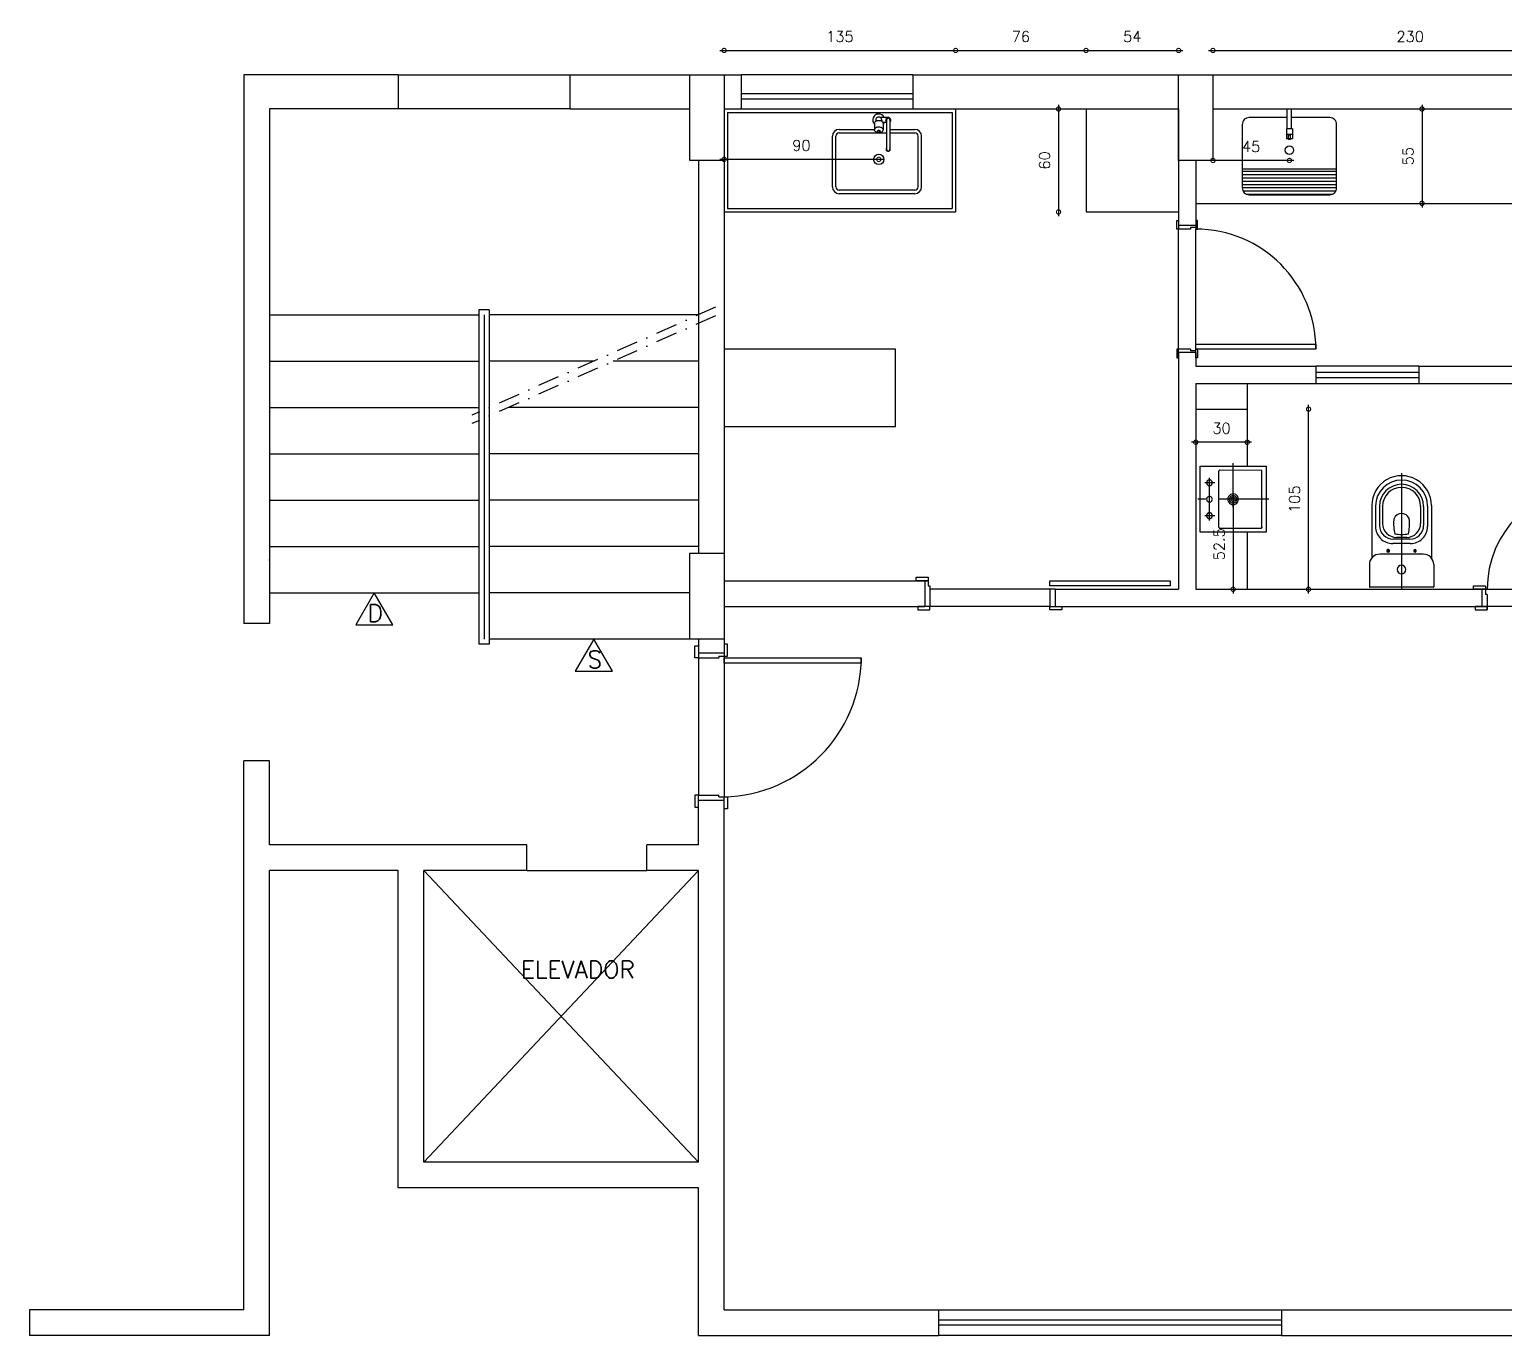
# Model space of a CAD drawing. Extents: x 126968 to 132038, y -1805 to 3860.
# Drawn here: x 127099 to 127959, y 3098 to 3860 of the extents above; entities that cross this region are included whole.
import ezdxf
from ezdxf.enums import TextEntityAlignment as Align

# ---------------------------------------------------------------- set-up
doc = ezdxf.new("R2010")
doc.units = 0
doc.header["$MEASUREMENT"] = 0
doc.header["$PDMODE"] = 3
for name, pattern in [('AXES', [0.54, 0.3, -0.08, 0.08, -0.08]), ('CACHE', [0.24, 0.12, -0.12]), ('CONTINU', [0]), ('DASHDOT', [1, 0.5, -0.25, 0, -0.25])]:
    doc.linetypes.add(name, pattern=pattern)
doc.layers.get('0').update_dxf_attribs({"linetype": 'CONTINUOUS'})
doc.layers.get('Defpoints').update_dxf_attribs({"linetype": 'CONTINUOUS'})
doc.layers.add('COTA', color=8, linetype='CONTINUOUS', lineweight=5)
for name, color, linetype in [('EIXO', 1, 'DASHDOT'), ('ESCR03', 3, 'CONTINUOUS'), ('PENA01', 1, 'CONTINUOUS'), ('PENA02', 2, 'CONTINUOUS'), ('PENA03', 3, 'CONTINUOUS'), ('PENA04', 4, 'CONTINUOUS'), ('PENA06', 6, 'CONTINUOUS')]:
    doc.layers.add(name, color=color, linetype=linetype)
doc.styles.add('ROMANS', font='ROMANS.SHX')
doc.styles.get("Standard").update_dxf_attribs({"font": 'romans.shx'})
doc.dimstyles.new('COTAS_1_25', dxfattribs={"dimscale": 25, "dimtxt": 0.25, "dimasz": 0.2, "dimexe": 0.1, "dimexo": 0.2, "dimgap": 0.2, "dimtad": 1, "dimdsep": 46, "dimtxsty": 'Standard', "dimblk1": 'DOTSMALL', "dimblk2": 'DOTSMALL', "dimsah": 1, "dimcen": 0.1, "dimdle": 0.1, "dimse1": 1, "dimse2": 1, "dimclrt": 2, "dimadec": 0, "dimazin": 0, "dimtfac": 1, "dimtmove": 2, "dimatfit": 3, "dimldrblk": 'DOTSMALL', "dimfxl": 1, "dimtolj": 1, "dimtzin": 0, "dimarcsym": 0})

# ---------------------------------------------------------------- blocks, each defined once
blk = doc.blocks.new('7013017_p')
at = {"linetype": 'CONTINU'}
for points in [[(0, -0.6774), (0, 0)], [(-0.1875, -0.1437), (-0.1875, -0.0148)], [(-0.1848, -0.0121), (0.1848, -0.0121)], [(0.1875, -0.1437), (0.1875, -0.0148)], [(-0.174, -0.4881), (-0.174, -0.182)], [(-0.1266, -0.2047), (0.1266, -0.2047)], [(-0.0871, -0.2244), (-0.0688, -0.2244)], [(-0.0782, -0.2345), (-0.0782, -0.2147)], [(0.0681, -0.2244), (0.0887, -0.2244)], [(0.0782, -0.2351), (0.0782, -0.2144)], [(0.174, -0.488), (0.174, -0.182)], [(-0.0509, -0.2662), (0.0509, -0.2662)], [(-0.0479, -0.2918), (0.0479, -0.2918)], [(-0.0303, -0.3027), (0.0303, -0.3027)], [(-0.1518, -0.4851), (-0.1518, -0.367)], [(-0.1286, -0.4834), (-0.1286, -0.3725)], [(-0.111, -0.4834), (-0.111, -0.3834)], [(0.111, -0.4834), (0.111, -0.3834)], [(0.1286, -0.4834), (0.1286, -0.3725)], [(0.1518, -0.4851), (0.1518, -0.367)]]:
    blk.add_lwpolyline(points, dxfattribs=at)
for points in [[(-0.1848, -0.0121, 0.41424), (-0.1875, -0.0148)], [(0.1875, -0.0148, 0.414275), (0.1848, -0.0121)], [(-0.1875, -0.1437, 0.414214), (-0.1266, -0.2047)], [(0, -0.0896, 1), (0, -0.14)], [(0, -0.14, 1), (0, -0.0896)], [(0.1266, -0.2047, 0.414214), (0.1875, -0.1437)], [(-0.0782, -0.2168, 1), (-0.0782, -0.2319)], [(-0.0782, -0.2319, 1), (-0.0782, -0.2168)], [(0.0782, -0.2168, 1), (0.0782, -0.2319)], [(0.0782, -0.2319, 1), (0.0782, -0.2168)], [(-0.0509, -0.2662, 0.414214), (-0.1518, -0.367)], [(-0.0479, -0.2918, 0.414214), (-0.1286, -0.3725)], [(-0.0303, -0.3027, 0.414214), (-0.111, -0.3834)], [(-0.04, -0.3232, 0.078063), (-0.0458, -0.404)], [(0.04, -0.3232, 0.080389), (-0.04, -0.3232)], [(0.111, -0.3834, 0.414214), (0.0303, -0.3027)], [(0.0458, -0.404, 0.078063), (0.04, -0.3232)], [(0.1286, -0.3725, 0.414214), (0.0479, -0.2918)], [(0.1518, -0.367, 0.414214), (0.0509, -0.2662)], [(-0.0458, -0.404, 0.07471), (-0.0437, -0.4128)], [(-0.0437, -0.4128, 0.675827), (0.0437, -0.4128)], [(0.0437, -0.4128, 0.07471), (0.0458, -0.404)], [(-0.174, -0.4881, 1.000333), (0.174, -0.488)], [(-0.1518, -0.4851, 1), (0.1518, -0.4851)], [(-0.1286, -0.4834, 0.999998), (0.1286, -0.4834)], [(-0.111, -0.4834, 0.999998), (0.111, -0.4834)]]:
    blk.add_lwpolyline(points, format="xyb", dxfattribs=at)
blk = doc.blocks.new('7407317_p')
at = {"linetype": 'Continuous'}
blk.add_lwpolyline([(-0.2, 0.2), (0.2, 0.2), (0.2, -0.2), (-0.2, -0.2)], close=True, dxfattribs=at)
at = {"linetype": 'AXES'}
for points in [[(0, -0.2161), (0, 0.2151)], [(-0.1299, 0.1435), (0.1299, 0.1435)], [(-0.1, 0.112), (-0.1, 0.1725)], [(0.1, 0.112), (0.1, 0.1725)], [(-0.0506, 0), (0.2181, 0)]]:
    blk.add_lwpolyline(points, dxfattribs=at)
at = {"linetype": 'CACHE'}
for points in [[(-0.1, 0.161, 1.000021), (-0.1, 0.126)], [(-0.1, 0.126, 1.000078), (-0.1, 0.161)], [(0.1, 0.161, 1.000019), (0.1, 0.126)], [(0.1, 0.126, 1.000063), (0.1, 0.161)]]:
    blk.add_lwpolyline(points, format="xyb", dxfattribs=at)
at = {"linetype": 'CONTINU'}
for points in [[(0, 0.161, 1.00002), (0, 0.126)], [(0, 0.126, 1.00004), (0, 0.161)], [(-0.1703, 0.087, 0.414575), (-0.1753, 0.082)], [(0, 0.0325, 1.00002), (0, -0.0325)], [(0, 0.0222, 1.00002), (0, -0.0223)], [(0, -0.0325, 1.00002), (0, 0.0325)], [(0, -0.0223, 1.00006), (0, 0.0222)], [(0.1754, 0.082, 0.41461), (0.1704, 0.087)], [(-0.1736, -0.1735, -0.197037), (-0.175, -0.17)], [(-0.175, -0.17, 0.414577), (-0.17, -0.175)], [(-0.17, -0.175, -0.197039), (-0.1736, -0.1735)], [(0.1706, -0.175, 0.413841), (0.175, -0.1706)]]:
    blk.add_lwpolyline(points, format="xyb", dxfattribs=at)
for points in [[(-0.1753, 0.082), (-0.175, -0.17)], [(-0.1703, 0.087), (0.1704, 0.087)], [(0.175, -0.1706), (0.1754, 0.082)], [(-0.17, -0.175), (0.1706, -0.175)]]:
    blk.add_lwpolyline(points, dxfattribs=at)
blk = doc.blocks.new('_DOTSMALL')
at = {"color": 0, "linetype": 'ByBlock', "const_width": 0.5}
blk.add_lwpolyline([(-0.0625, 0, 1), (0.0625, 0, 1)], format="xyb", close=True, dxfattribs=at)
blk = doc.blocks.new('*D308')
at = {"layer": 'COTA', "color": 0, "lineweight": -2, "transparency": 16777216}
blk.add_line((127501.93, 3847.3), (127641.93, 3847.3), dxfattribs=at)
at = {"layer": 'Defpoints', "color": 0, "transparency": 16777216}
for p in [(127639.43, 3847.3), (127504.43, 3813.19), (127639.43, 3813.19)]:
    blk.add_point(p, dxfattribs=at)
at = {"layer": 'COTA', "color": 0, "lineweight": -2, "transparency": 16777216, "xscale": 5, "yscale": 5, "zscale": 5, "rotation": 180}
blk.add_blockref('_DOTSMALL', (127504.43, 3847.3), dxfattribs=at)
at = {"layer": 'COTA', "color": 0, "lineweight": -2, "transparency": 16777216, "xscale": 5, "yscale": 5, "zscale": 5}
blk.add_blockref('_DOTSMALL', (127639.43, 3847.3), dxfattribs=at)
at = {"layer": 'COTA', "color": 2, "transparency": 16777216, "insert": (127571.93, 3855.43), "char_height": 6.25, "attachment_point": 5}
blk.add_mtext('\\A1;135', dxfattribs=at)
blk = doc.blocks.new('*D309')
at = {"layer": 'COTA', "color": 0, "lineweight": -2, "transparency": 16777216}
blk.add_line((127636.93, 3847.3), (127717.93, 3847.3), dxfattribs=at)
at = {"layer": 'Defpoints', "color": 0, "transparency": 16777216}
for p in [(127715.43, 3847.3), (127639.43, 3813.19), (127715.43, 3813.19)]:
    blk.add_point(p, dxfattribs=at)
at = {"layer": 'COTA', "color": 0, "lineweight": -2, "transparency": 16777216, "xscale": 5, "yscale": 5, "zscale": 5, "rotation": 180}
blk.add_blockref('_DOTSMALL', (127639.43, 3847.3), dxfattribs=at)
at = {"layer": 'COTA', "color": 0, "lineweight": -2, "transparency": 16777216, "xscale": 5, "yscale": 5, "zscale": 5}
blk.add_blockref('_DOTSMALL', (127715.43, 3847.3), dxfattribs=at)
at = {"layer": 'COTA', "color": 2, "transparency": 16777216, "insert": (127677.43, 3855.43), "char_height": 6.25, "attachment_point": 5}
blk.add_mtext('\\A1;76', dxfattribs=at)
blk = doc.blocks.new('*D310')
at = {"layer": 'COTA', "color": 0, "lineweight": -2, "transparency": 16777216}
blk.add_line((127712.93, 3847.3), (127771.93, 3847.3), dxfattribs=at)
at = {"layer": 'Defpoints', "color": 0, "transparency": 16777216}
for p in [(127769.43, 3847.3), (127715.43, 3813.19), (127769.43, 3813.19)]:
    blk.add_point(p, dxfattribs=at)
at = {"layer": 'COTA', "color": 0, "lineweight": -2, "transparency": 16777216, "xscale": 5, "yscale": 5, "zscale": 5, "rotation": 180}
blk.add_blockref('_DOTSMALL', (127715.43, 3847.3), dxfattribs=at)
at = {"layer": 'COTA', "color": 0, "lineweight": -2, "transparency": 16777216, "xscale": 5, "yscale": 5, "zscale": 5}
blk.add_blockref('_DOTSMALL', (127769.43, 3847.3), dxfattribs=at)
at = {"layer": 'COTA', "color": 2, "transparency": 16777216, "insert": (127742.43, 3855.43), "char_height": 6.25, "attachment_point": 5}
blk.add_mtext('\\A1;54', dxfattribs=at)
blk = doc.blocks.new('*D311')
at = {"layer": 'COTA', "color": 0, "lineweight": -2, "transparency": 16777216}
blk.add_line((127699.41, 3815.69), (127699.41, 3750.69), dxfattribs=at)
at = {"layer": 'Defpoints', "color": 0, "transparency": 16777216}
for p in [(127715.43, 3813.19), (127699.41, 3753.19), (127715.43, 3753.19)]:
    blk.add_point(p, dxfattribs=at)
at = {"layer": 'COTA', "color": 0, "lineweight": -2, "transparency": 16777216, "xscale": 5, "yscale": 5, "zscale": 5}
for p, rotation in [((127699.41, 3813.19), 90), ((127699.41, 3753.19), 270)]:
    blk.add_blockref('_DOTSMALL', p, dxfattribs=dict(at, rotation=rotation))
at = {"layer": 'COTA', "color": 2, "transparency": 16777216, "insert": (127691.29, 3783.19), "char_height": 6.25, "attachment_point": 5, "rotation": 90}
blk.add_mtext('\\A1;60', dxfattribs=at)
blk = doc.blocks.new('*D312')
at = {"layer": 'COTA', "color": 0, "lineweight": -2, "transparency": 16777216}
blk.add_line((127597.09, 3783.83), (127501.93, 3783.83), dxfattribs=at)
at = {"layer": 'Defpoints', "color": 0, "transparency": 16777216}
for p in [(127504.43, 3783.83), (127504.43, 3783.83), (127594.59, 3783.83)]:
    blk.add_point(p, dxfattribs=at)
at = {"layer": 'COTA', "color": 0, "lineweight": -2, "transparency": 16777216, "xscale": 5, "yscale": 5, "zscale": 5, "rotation": 180}
blk.add_blockref('_DOTSMALL', (127504.43, 3783.83), dxfattribs=at)
at = {"layer": 'COTA', "color": 0, "lineweight": -2, "transparency": 16777216, "xscale": 5, "yscale": 5, "zscale": 5}
blk.add_blockref('_DOTSMALL', (127594.59, 3783.83), dxfattribs=at)
at = {"layer": 'COTA', "color": 2, "transparency": 16777216, "insert": (127549.51, 3791.95), "char_height": 6.25, "attachment_point": 5}
blk.add_mtext('\\A1;90', dxfattribs=at)
blk = doc.blocks.new('*D313')
at = {"layer": 'COTA', "color": 0, "lineweight": -2, "transparency": 16777216}
blk.add_line((127786.93, 3847.3), (128021.93, 3847.3), dxfattribs=at)
at = {"layer": 'Defpoints', "color": 0, "transparency": 16777216}
for p in [(128019.43, 3847.3), (127789.43, 3813.19), (128019.43, 3813.19)]:
    blk.add_point(p, dxfattribs=at)
at = {"layer": 'COTA', "color": 0, "lineweight": -2, "transparency": 16777216, "xscale": 5, "yscale": 5, "zscale": 5, "rotation": 180}
blk.add_blockref('_DOTSMALL', (127789.43, 3847.3), dxfattribs=at)
at = {"layer": 'COTA', "color": 0, "lineweight": -2, "transparency": 16777216, "xscale": 5, "yscale": 5, "zscale": 5}
blk.add_blockref('_DOTSMALL', (128019.43, 3847.3), dxfattribs=at)
at = {"layer": 'COTA', "color": 2, "transparency": 16777216, "insert": (127904.43, 3855.43), "char_height": 6.25, "attachment_point": 5}
blk.add_mtext('\\A1;230', dxfattribs=at)
blk = doc.blocks.new('*D314')
at = {"layer": 'COTA', "color": 0, "lineweight": -2, "transparency": 16777216}
blk.add_line((127911.33, 3815.69), (127911.33, 3755.69), dxfattribs=at)
at = {"layer": 'Defpoints', "color": 0, "transparency": 16777216}
for p in [(127789.43, 3813.19), (127789.43, 3758.19), (127911.33, 3758.19)]:
    blk.add_point(p, dxfattribs=at)
at = {"layer": 'COTA', "color": 0, "lineweight": -2, "transparency": 16777216, "xscale": 5, "yscale": 5, "zscale": 5}
for p, rotation in [((127911.33, 3813.19), 90), ((127911.33, 3758.19), 270)]:
    blk.add_blockref('_DOTSMALL', p, dxfattribs=dict(at, rotation=rotation))
at = {"layer": 'COTA', "color": 2, "transparency": 16777216, "insert": (127903.21, 3785.69), "char_height": 6.25, "attachment_point": 5, "rotation": 90}
blk.add_mtext('\\A1;55', dxfattribs=at)
blk = doc.blocks.new('*D315')
at = {"layer": 'COTA', "color": 0, "lineweight": -2, "transparency": 16777216}
blk.add_line((127836.52, 3783.19), (127786.93, 3783.19), dxfattribs=at)
at = {"layer": 'Defpoints', "color": 0, "transparency": 16777216}
for p in [(127789.43, 3789.19), (127834.02, 3789.19), (127789.43, 3783.19)]:
    blk.add_point(p, dxfattribs=at)
at = {"layer": 'COTA', "color": 0, "lineweight": -2, "transparency": 16777216, "xscale": 5, "yscale": 5, "zscale": 5, "rotation": 180}
blk.add_blockref('_DOTSMALL', (127789.43, 3783.19), dxfattribs=at)
at = {"layer": 'COTA', "color": 0, "lineweight": -2, "transparency": 16777216, "xscale": 5, "yscale": 5, "zscale": 5}
blk.add_blockref('_DOTSMALL', (127834.02, 3783.19), dxfattribs=at)
at = {"layer": 'COTA', "color": 2, "transparency": 16777216, "insert": (127811.72, 3791.31), "char_height": 6.25, "attachment_point": 5}
blk.add_mtext('\\A1;45', dxfattribs=at)
blk = doc.blocks.new('*D316')
at = {"layer": 'COTA', "color": 0, "lineweight": -2, "transparency": 16777216}
blk.add_line((127845.17, 3530.69), (127845.17, 3640.69), dxfattribs=at)
at = {"layer": 'Defpoints', "color": 0, "transparency": 16777216}
for p in [(127809.43, 3638.19), (127845.17, 3638.19), (127809.43, 3533.19)]:
    blk.add_point(p, dxfattribs=at)
at = {"layer": 'COTA', "color": 0, "lineweight": -2, "transparency": 16777216, "xscale": 5, "yscale": 5, "zscale": 5}
for p, rotation in [((127845.17, 3638.19), 90), ((127845.17, 3533.19), 270)]:
    blk.add_blockref('_DOTSMALL', p, dxfattribs=dict(at, rotation=rotation))
at = {"layer": 'COTA', "color": 2, "transparency": 16777216, "insert": (127837.05, 3585.69), "char_height": 6.25, "attachment_point": 5, "rotation": 90}
blk.add_mtext('\\A1;105', dxfattribs=at)
blk = doc.blocks.new('*D317')
at = {"layer": 'COTA', "color": 0, "lineweight": -2, "transparency": 16777216}
blk.add_line((127811.93, 3618.91), (127776.93, 3618.91), dxfattribs=at)
at = {"layer": 'Defpoints', "color": 0, "transparency": 16777216}
for p in [(127779.43, 3638.19), (127809.43, 3638.19), (127779.43, 3618.91)]:
    blk.add_point(p, dxfattribs=at)
at = {"layer": 'COTA', "color": 0, "lineweight": -2, "transparency": 16777216, "xscale": 5, "yscale": 5, "zscale": 5, "rotation": 180}
blk.add_blockref('_DOTSMALL', (127779.43, 3618.91), dxfattribs=at)
at = {"layer": 'COTA', "color": 0, "lineweight": -2, "transparency": 16777216, "xscale": 5, "yscale": 5, "zscale": 5}
blk.add_blockref('_DOTSMALL', (127809.43, 3618.91), dxfattribs=at)
at = {"layer": 'COTA', "color": 2, "transparency": 16777216, "insert": (127794.43, 3627.04), "char_height": 6.25, "attachment_point": 5}
blk.add_mtext('\\A1;30', dxfattribs=at)
blk = doc.blocks.new('*D318')
at = {"layer": 'COTA', "color": 0, "lineweight": -2, "transparency": 16777216}
blk.add_line((127801.21, 3588.19), (127801.21, 3530.69), dxfattribs=at)
at = {"layer": 'Defpoints', "color": 0, "transparency": 16777216}
for p in [(127801.21, 3585.69), (127801.21, 3533.19), (127801.21, 3533.19)]:
    blk.add_point(p, dxfattribs=at)
at = {"layer": 'COTA', "color": 0, "lineweight": -2, "transparency": 16777216, "xscale": 5, "yscale": 5, "zscale": 5}
for p, rotation in [((127801.21, 3585.69), 90), ((127801.21, 3533.19), 270)]:
    blk.add_blockref('_DOTSMALL', p, dxfattribs=dict(at, rotation=rotation))
at = {"layer": 'COTA', "color": 2, "transparency": 16777216, "insert": (127793.09, 3559.44), "char_height": 6.25, "attachment_point": 5, "rotation": 90}
blk.add_mtext('\\A1;52.5', dxfattribs=at)

msp = doc.modelspace()

# ---------------------------------------------------------------- hatches: boundary and pattern name
h = msp.add_hatch()
h.set_pattern_fill('ANSI31', color=256, scale=0.6, angle=1035, style=0)
h.set_pattern_definition([(360, (122128.748, 2462.4154), (-3e-15, 1.905), [])])
h.paths.add_polyline_path([(127846.662, 3778.273), (127806.518, 3778.273), (127806.518, 3767.187, 0.4142136), (127810.518, 3763.187), (127846.662, 3763.187)])
h.paths.add_polyline_path([(127861.518, 3778.273), (127846.662, 3778.273), (127846.662, 3763.187), (127857.518, 3763.187, 0.4142136), (127861.518, 3767.187)])

# ---------------------------------------------------------------- linework, layer by layer
for p, q in [((127832.768, 3801.603), (127832.768, 3813.187)), ((127835.268, 3801.603), (127835.268, 3813.187)), ((127571.593, 3801.325), (127592.126, 3801.325)), ((127592.093, 3804.798), (127592.093, 3801.038)), ((127592.843, 3806.76), (127592.843, 3806.06)), ((127600.093, 3808.26), (127595.739, 3808.26)), ((127596.343, 3806.76), (127596.343, 3806.06)), ((127599.093, 3805.26), (127597.006, 3805.26)), ((127597.093, 3804.798), (127597.093, 3801.038)), ((127599.093, 3806.76), (127599.093, 3789.76)), ((127601.093, 3806.76), (127601.093, 3789.76)), ((127601.093, 3801.325), (127615.593, 3801.325)), ((127832.268, 3801.603), (127832.268, 3795.749)), ((127835.768, 3801.603), (127832.268, 3801.603)), ((127835.768, 3801.603), (127835.768, 3795.749)), ((127567.593, 3767.825), (127567.593, 3797.325)), ((127569.593, 3767.825), (127569.593, 3797.325)), ((127571.593, 3799.325), (127599.093, 3799.325)), ((127601.093, 3799.325), (127615.593, 3799.325)), ((127617.593, 3767.825), (127617.593, 3797.325)), ((127619.593, 3767.825), (127619.593, 3797.325)), ((127835.768, 3798.314), (127832.268, 3798.314)), ((127833.518, 3795.749), (127832.268, 3795.749)), ((127834.518, 3795.794), (127833.518, 3795.794)), ((127835.768, 3795.749), (127834.518, 3795.749)), ((127806.518, 3778.273), (127861.518, 3778.273)), ((127615.593, 3765.825), (127571.593, 3765.825)), ((127615.593, 3763.825), (127571.593, 3763.825))]:
    msp.add_line(p, q)
for points in [[(127592.093, 3804.798, -0.1332562), (127592.267, 3805.44, -0.1067563), (127592.825, 3806.048, -0.0828275), (127593.603, 3806.423, -0.0713517), (127594.593, 3806.565, -0.0713517), (127595.584, 3806.423, -0.0828275), (127596.361, 3806.048, -0.1067563), (127596.919, 3805.44, -0.1332562), (127597.093, 3804.798)], [(127832.768, 3808.187), (127810.518, 3808.187, 0.4142136), (127806.518, 3804.187), (127806.518, 3767.187, 0.4142136), (127810.518, 3763.187), (127857.518, 3763.187, 0.4142136), (127861.518, 3767.187), (127861.518, 3804.187, 0.4142136), (127857.518, 3808.187), (127835.268, 3808.187)]]:
    msp.add_lwpolyline(points, format="xyb")
for points in [[(127597.093, 3801.038, -0.1332562), (127596.919, 3800.396, -0.1067563), (127596.361, 3799.788, -0.0828275), (127595.584, 3799.412, -0.0713517), (127594.593, 3799.27, -0.0713517), (127593.603, 3799.412, -0.0828275), (127592.825, 3799.788, -0.1067563), (127592.267, 3800.396, -0.1332562), (127592.093, 3801.038, -0.1332562), (127592.267, 3801.68, -0.1067563), (127592.825, 3802.288, -0.0828275), (127593.603, 3802.663, -0.0713517), (127594.593, 3802.805, -0.0713517), (127595.584, 3802.663, -0.0828275), (127596.361, 3802.288, -0.1067563), (127596.919, 3801.68, -0.1332562)], [(127593.843, 3800.288, -0.1332562), (127593.895, 3800.48, -0.1067563), (127594.063, 3800.663, -0.0828275), (127594.296, 3800.775, -0.0713517), (127594.593, 3800.818, -0.0713517), (127594.89, 3800.775, -0.0828275), (127595.123, 3800.663, -0.1067563), (127595.291, 3800.48, -0.1332562), (127595.343, 3800.288, -0.1332562), (127595.291, 3800.095, -0.1067563), (127595.123, 3799.913, -0.0828275), (127594.89, 3799.8, -0.0713517), (127594.593, 3799.757, -0.0713517), (127594.296, 3799.8, -0.0828275), (127594.063, 3799.913, -0.1067563), (127593.895, 3800.095, -0.1332562)]]:
    msp.add_lwpolyline(points, format="xyb", close=True)
msp.add_lwpolyline([(127834.518, 3798.143), (127834.518, 3795.452), (127833.518, 3795.452), (127833.518, 3798.143)], close=True)
for centre, radius in [((127594.593, 3783.825), 3), ((127834.018, 3789.187), 2.46)]:
    msp.add_circle(centre, radius)
for centre, radius, start, end in [((127594.593, 3806.76), 3.5, 25.376934, 224.415309), ((127571.593, 3797.325), 4, 90, 180), ((127594.593, 3806.76), 1.75, 65.380023, 180), ((127594.593, 3806.76), 1.75, 0, 58.997281), ((127594.593, 3806.76), 3.5, 315.584691, 334.623066), ((127600.093, 3806.76), 1.5, 311.810315, 228.189685), ((127600.093, 3806.76), 1, 359.999786, 179.999786), ((127615.593, 3797.325), 4, 0, 90), ((127571.593, 3797.325), 2, 90, 180), ((127615.593, 3797.325), 2, 0, 90), ((127600.093, 3789.76), 1.25, 143.130102, 36.869898), ((127600.093, 3789.76), 1, 179.999882, 359.999882), ((127571.593, 3767.825), 4, 180, 270), ((127571.593, 3767.825), 2, 180, 270), ((127615.593, 3767.825), 4, 270, 0), ((127615.593, 3767.825), 2, 270, 0)]:
    msp.add_arc(centre, radius, start, end)
at = {"layer": 'EIXO', "ltscale": 25}
for p, q in [((127499.429, 3697.613), (127357.429, 3634.761)), ((127499.429, 3692.613), (127357.429, 3629.761))]:
    msp.add_line(p, q, dxfattribs=at)
at = {"layer": 'PENA01'}
for p, q in [((127769.429, 3673.187), (127769.429, 3743.187)), ((127779.429, 3673.187), (127779.429, 3743.187)), ((127694.429, 3533.187), (127624.429, 3533.187)), ((127948.308, 3533.187), (128010.308, 3533.187)), ((127694.429, 3523.187), (127624.429, 3523.187)), ((128009.308, 3523.187), (127949.308, 3523.187)), ((127489.429, 3493.187), (127489.429, 3413.187)), ((127504.429, 3494.187), (127504.429, 3412.187)), ((127329.429, 3369.187), (127489.429, 3199.187)), ((127489.429, 3369.187), (127329.429, 3199.187)), ((127389.429, 3369.187), (127459.429, 3369.187))]:
    msp.add_line(p, q, dxfattribs=at)
for points in [[(127300.429, 3531.187), (127289.604, 3512.437), (127311.254, 3512.437)], [(127428.429, 3504.187), (127417.604, 3485.437), (127439.254, 3485.437)]]:
    msp.add_lwpolyline(points, close=True, dxfattribs=at)
at = {"layer": 'PENA01', "linetype": 'Continuous'}
for centre, radius, start, end in [((127779.429, 3673.187), 70, 0, 90), ((128009.308, 3533.187), 60, 90, 180)]:
    msp.add_arc(centre, radius, start, end, dxfattribs=at)
at = {"layer": 'PENA01'}
msp.add_arc((127502.696, 3493.905), 81.736, 271.214962, 359.496777, dxfattribs=at)
at = {"layer": 'PENA02', "linetype": 'Continuous'}
for p, q in [((127314.429, 3833.187), (127414.429, 3833.187)), ((127314.429, 3833.187), (127414.429, 3833.187)), ((127614.429, 3833.187), (127514.429, 3833.187)), ((127614.429, 3833.187), (127514.429, 3833.187)), ((127614.429, 3833.187), (127514.429, 3833.187)), ((127414.429, 3813.187), (127314.429, 3813.187)), ((127414.429, 3813.187), (127314.429, 3813.187)), ((127514.429, 3813.187), (127614.429, 3813.187)), ((127514.429, 3813.187), (127614.429, 3813.187)), ((127514.429, 3813.187), (127614.429, 3813.187)), ((127909.429, 3663.187), (127849.429, 3663.187)), ((127909.429, 3663.187), (127849.429, 3663.187)), ((127909.429, 3663.187), (127849.429, 3663.187)), ((127849.429, 3653.187), (127909.429, 3653.187)), ((127849.429, 3653.187), (127909.429, 3653.187)), ((127849.429, 3653.187), (127909.429, 3653.187)), ((127629.429, 3113.187), (127829.429, 3113.187)), ((127629.429, 3113.187), (127829.429, 3113.187)), ((127629.429, 3113.187), (127829.429, 3113.187)), ((127829.429, 3098.187), (127629.429, 3098.187)), ((127829.429, 3098.187), (127629.429, 3098.187)), ((127829.429, 3098.187), (127629.429, 3098.187))]:
    msp.add_line(p, q, dxfattribs=at)
at = {"layer": 'PENA02'}
for p, q in [((127239.429, 3693.187), (127361.429, 3693.187)), ((127239.429, 3693.187), (127361.429, 3693.187)), ((127489.429, 3693.187), (127367.429, 3693.187)), ((127489.429, 3693.187), (127367.429, 3693.187)), ((127239.429, 3666.187), (127361.429, 3666.187)), ((127239.429, 3666.187), (127361.429, 3666.187)), ((127428.429, 3666.187), (127367.429, 3666.187)), ((127428.429, 3666.187), (127367.429, 3666.187)), ((127428.429, 3666.187), (127367.429, 3666.187)), ((127489.429, 3666.187), (127439.725, 3666.187)), ((127489.429, 3666.187), (127439.725, 3666.187)), ((127239.429, 3639.187), (127361.429, 3639.187)), ((127239.429, 3639.187), (127361.429, 3639.187)), ((127489.429, 3639.187), (127378.725, 3639.187)), ((127489.429, 3639.187), (127378.725, 3639.187)), ((127809.429, 3638.187), (127809.429, 3604.907)), ((127239.429, 3612.187), (127361.429, 3612.187)), ((127239.429, 3612.187), (127361.429, 3612.187)), ((127489.429, 3612.187), (127367.429, 3612.187)), ((127489.429, 3612.187), (127367.429, 3612.187)), ((127239.429, 3585.187), (127361.429, 3585.187)), ((127239.429, 3585.187), (127361.429, 3585.187)), ((127489.429, 3585.187), (127367.429, 3585.187)), ((127489.429, 3585.187), (127367.429, 3585.187)), ((127809.429, 3566.467), (127809.429, 3533.187)), ((127239.429, 3558.187), (127361.429, 3558.187)), ((127239.429, 3558.187), (127361.429, 3558.187)), ((127489.429, 3558.187), (127367.429, 3558.187)), ((127489.429, 3558.187), (127367.429, 3558.187)), ((127239.429, 3531.187), (127361.429, 3531.187)), ((127239.429, 3531.187), (127361.429, 3531.187)), ((127484.429, 3531.187), (127367.429, 3531.187)), ((127484.429, 3531.187), (127367.429, 3531.187)), ((127484.429, 3504.187), (127367.429, 3504.187)), ((127484.429, 3504.187), (127367.429, 3504.187))]:
    msp.add_line(p, q, dxfattribs=at)
msp.add_lwpolyline([(127504.429, 3628.187), (127604.429, 3628.187), (127604.429, 3673.187), (127504.429, 3673.187)], close=True, dxfattribs=at)
at = {"layer": 'PENA03'}
for p, q in [((127789.429, 3833.187), (127964.429, 3833.187)), ((127506.429, 3811.187), (127506.429, 3755.187)), ((127506.429, 3811.187), (127637.429, 3811.187)), ((127637.429, 3811.187), (127637.429, 3755.187)), ((127639.429, 3813.187), (127639.429, 3753.187)), ((127715.429, 3813.187), (127715.429, 3753.187)), ((127789.429, 3813.187), (127964.429, 3813.187)), ((127504.429, 3753.187), (127639.429, 3753.187)), ((127506.429, 3755.187), (127637.429, 3755.187)), ((127715.429, 3753.187), (127769.429, 3753.187)), ((127779.429, 3758.187), (128019.429, 3758.187)), ((127361.429, 3696.187), (127361.429, 3501.187)), ((127367.429, 3696.187), (127361.429, 3696.187)), ((127364.429, 3693.187), (127364.429, 3504.187)), ((127367.429, 3696.187), (127367.429, 3501.187)), ((127367.429, 3501.187), (127361.429, 3501.187)), ((127489.429, 3496.187), (127489.429, 3493.187)), ((127489.429, 3493.187), (127501.429, 3493.187)), ((127501.429, 3494.187), (127504.429, 3494.187)), ((127501.429, 3494.187), (127501.429, 3493.187)), ((127504.429, 3496.187), (127504.429, 3494.187)), ((127489.429, 3413.187), (127501.429, 3413.187)), ((127489.429, 3410.187), (127489.429, 3413.187)), ((127501.429, 3412.187), (127501.429, 3413.187)), ((127501.429, 3412.187), (127504.429, 3412.187)), ((127504.429, 3410.187), (127504.429, 3412.187))]:
    msp.add_line(p, q, dxfattribs=at)
at = {"layer": 'PENA03', "linetype": 'Continuous'}
for p, q in [((127514.429, 3822.187), (127614.429, 3822.187)), ((127514.429, 3819.187), (127614.429, 3819.187)), ((127776.429, 3743.187), (127769.429, 3743.187)), ((127776.429, 3744.187), (127776.429, 3743.187)), ((127779.429, 3744.187), (127776.429, 3744.187)), ((127776.429, 3673.187), (127769.429, 3673.187)), ((127776.429, 3673.187), (127776.429, 3672.187)), ((127779.429, 3672.187), (127776.429, 3672.187)), ((127849.429, 3659.687), (127909.429, 3659.687)), ((127849.429, 3656.687), (127909.429, 3656.687)), ((127621.429, 3538.187), (127623.429, 3538.187)), ((127623.429, 3538.187), (127623.429, 3535.187)), ((127623.429, 3535.187), (127624.429, 3535.187)), ((127624.429, 3535.187), (127624.429, 3523.187)), ((127694.429, 3533.187), (127694.429, 3523.187)), ((127697.429, 3533.187), (127694.429, 3533.187)), ((127624.429, 3523.187), (127621.429, 3523.187)), ((127694.429, 3523.187), (127697.429, 3523.187)), ((127829.429, 3107.187), (127629.429, 3107.187)), ((127829.429, 3104.187), (127629.429, 3104.187))]:
    msp.add_line(p, q, dxfattribs=at)
for points in [[(127769.429, 3743.187), (127768.429, 3743.187), (127768.429, 3748.187), (127769.429, 3748.187)], [(127779.429, 3743.187), (127780.429, 3743.187), (127780.429, 3748.187), (127779.429, 3748.187)], [(127769.429, 3673.187), (127768.429, 3673.187), (127768.429, 3668.187), (127769.429, 3668.187)], [(127779.429, 3673.187), (127779.429, 3676.187), (127849.429, 3676.187), (127849.429, 3673.187)], [(127779.429, 3673.187), (127780.429, 3673.187), (127780.429, 3668.187), (127779.429, 3668.187)], [(127623.429, 3538.187), (127616.429, 3538.187), (127616.429, 3540.187), (127623.429, 3540.187)], [(127694.429, 3535.187), (127694.429, 3538.187), (127764.429, 3538.187), (127764.429, 3535.187)], [(127624.429, 3523.187), (127617.429, 3523.187), (127617.429, 3521.187), (127624.429, 3521.187)], [(127694.429, 3523.187), (127701.429, 3523.187), (127701.429, 3521.187), (127694.429, 3521.187)]]:
    msp.add_lwpolyline(points, close=True, dxfattribs=at)
at = {"layer": 'PENA03'}
for points in [[(127504.429, 3494.187), (127506.429, 3494.187), (127506.429, 3501.187), (127504.429, 3501.187)], [(127489.429, 3493.187), (127487.429, 3493.187), (127487.429, 3500.187), (127489.429, 3500.187)], [(127504.429, 3493.187), (127584.429, 3493.187), (127584.429, 3490.187), (127504.429, 3490.187)], [(127489.429, 3413.187), (127487.429, 3413.187), (127487.429, 3406.187), (127489.429, 3406.187)], [(127504.429, 3412.187), (127506.429, 3412.187), (127506.429, 3405.187), (127504.429, 3405.187)]]:
    msp.add_lwpolyline(points, close=True, dxfattribs=at)
at = {"layer": 'PENA04'}
for p, q in [((127946.308, 3533.187), (127948.308, 3533.187)), ((127948.308, 3533.187), (127948.308, 3530.187)), ((127949.308, 3530.187), (127948.308, 3530.187)), ((127949.308, 3530.187), (127949.308, 3521.187)), ((127946.308, 3523.187), (127949.308, 3523.187))]:
    msp.add_line(p, q, dxfattribs=at)
for points in [[(127948.308, 3533.187), (127941.308, 3533.187), (127941.308, 3535.187), (127948.308, 3535.187)], [(127949.308, 3523.187), (127942.308, 3523.187), (127942.308, 3521.187), (127949.308, 3521.187)]]:
    msp.add_lwpolyline(points, close=True, dxfattribs=at)
at = {"layer": 'PENA06'}
for p, q in [((127314.429, 3833.187), (127224.429, 3833.187)), ((127224.429, 3833.187), (127224.429, 3513.187)), ((127314.429, 3833.187), (127224.429, 3833.187)), ((127224.429, 3833.187), (127224.429, 3513.187)), ((127414.429, 3833.187), (127514.429, 3833.187)), ((127414.429, 3833.187), (127514.429, 3833.187)), ((127614.429, 3833.187), (127779.429, 3833.187)), ((127614.429, 3833.187), (127779.429, 3833.187)), ((127239.429, 3813.187), (127239.429, 3513.187)), ((127314.429, 3813.187), (127239.429, 3813.187)), ((127239.429, 3813.187), (127239.429, 3513.187)), ((127314.429, 3813.187), (127239.429, 3813.187)), ((127414.429, 3813.187), (127484.429, 3813.187)), ((127414.429, 3813.187), (127484.429, 3813.187)), ((127504.429, 3813.187), (127514.429, 3813.187)), ((127504.429, 3813.187), (127504.429, 3533.187)), ((127504.429, 3813.187), (127514.429, 3813.187)), ((127504.429, 3813.187), (127504.429, 3533.187)), ((127614.429, 3813.187), (127769.429, 3813.187)), ((127614.429, 3813.187), (127769.429, 3813.187)), ((127769.429, 3813.187), (127769.429, 3745.187)), ((127769.429, 3813.187), (127769.429, 3745.187)), ((127489.429, 3783.187), (127489.429, 3554.187)), ((127489.429, 3783.187), (127489.429, 3554.187)), ((127779.429, 3783.187), (127779.429, 3745.187)), ((127779.429, 3783.187), (127779.429, 3745.187)), ((127769.429, 3671.187), (127769.429, 3533.187)), ((127769.429, 3671.187), (127769.429, 3533.187)), ((127779.429, 3671.187), (127779.429, 3663.187)), ((127779.429, 3671.187), (127779.429, 3663.187)), ((127779.429, 3671.187), (127779.429, 3663.187)), ((127779.429, 3663.187), (127849.429, 3663.187)), ((127779.429, 3663.187), (127849.429, 3663.187)), ((127909.429, 3663.187), (128019.429, 3663.187)), ((127909.429, 3663.187), (127964.429, 3663.187)), ((127779.429, 3653.187), (127849.429, 3653.187)), ((127779.429, 3653.187), (127779.429, 3533.187)), ((127779.429, 3653.187), (127849.429, 3653.187)), ((127779.429, 3653.187), (127779.429, 3533.187)), ((127809.429, 3653.187), (127809.429, 3638.187)), ((127909.429, 3653.187), (128019.429, 3653.187)), ((127909.429, 3653.187), (128019.429, 3653.187)), ((127779.429, 3638.187), (127809.429, 3638.187)), ((127239.429, 3550.187), (127238.919, 3550.187)), ((127239.429, 3550.187), (127238.919, 3550.187)), ((127504.429, 3538.187), (127621.429, 3538.187)), ((127504.429, 3538.187), (127621.429, 3538.187)), ((127621.429, 3538.187), (127621.429, 3523.187)), ((127621.429, 3538.187), (127621.429, 3523.187)), ((127621.429, 3538.187), (127621.429, 3523.187)), ((127697.429, 3533.187), (127769.429, 3533.187)), ((127697.429, 3533.187), (127697.429, 3523.187)), ((127697.429, 3533.187), (127769.429, 3533.187)), ((127697.429, 3533.187), (127697.429, 3523.187)), ((127697.429, 3533.187), (127697.429, 3523.187)), ((127779.429, 3533.187), (127946.308, 3533.187)), ((127779.429, 3533.187), (127946.308, 3533.187)), ((127946.308, 3533.187), (127946.308, 3523.187)), ((127946.308, 3533.187), (127946.308, 3523.187)), ((127504.429, 3523.187), (127504.429, 3496.187)), ((127504.429, 3523.187), (127621.429, 3523.187)), ((127504.429, 3523.187), (127504.429, 3496.187)), ((127504.429, 3523.187), (127621.429, 3523.187)), ((127697.429, 3523.187), (127946.308, 3523.187)), ((127697.429, 3523.187), (127946.308, 3523.187)), ((127239.429, 3513.187), (127224.429, 3513.187)), ((127239.429, 3513.187), (127224.429, 3513.187)), ((127489.429, 3504.187), (127489.429, 3496.187)), ((127489.429, 3504.187), (127489.429, 3496.187)), ((127489.429, 3504.187), (127489.429, 3496.187)), ((127489.429, 3496.187), (127504.429, 3496.187)), ((127489.429, 3496.187), (127504.429, 3496.187)), ((127489.429, 3496.187), (127504.429, 3496.187)), ((127224.429, 3113.187), (127224.429, 3433.187)), ((127239.429, 3433.187), (127224.429, 3433.187)), ((127224.429, 3113.187), (127224.429, 3433.187)), ((127239.429, 3433.187), (127224.429, 3433.187)), ((127239.429, 3384.187), (127239.429, 3433.187)), ((127239.429, 3384.187), (127239.429, 3433.187)), ((127489.429, 3384.187), (127489.429, 3410.187)), ((127489.429, 3410.187), (127504.429, 3410.187)), ((127489.429, 3384.187), (127489.429, 3410.187)), ((127489.429, 3410.187), (127504.429, 3410.187)), ((127489.429, 3410.187), (127504.429, 3410.187)), ((127504.429, 3113.187), (127504.429, 3410.187)), ((127504.429, 3113.187), (127504.429, 3410.187)), ((127389.429, 3384.187), (127239.429, 3384.187)), ((127389.429, 3384.187), (127239.429, 3384.187)), ((127389.429, 3369.187), (127389.429, 3384.187)), ((127389.429, 3369.187), (127389.429, 3384.187)), ((127489.429, 3384.187), (127459.429, 3384.187)), ((127459.429, 3369.187), (127459.429, 3384.187)), ((127489.429, 3384.187), (127459.429, 3384.187)), ((127459.429, 3369.187), (127459.429, 3384.187)), ((127239.429, 3098.187), (127239.429, 3369.187)), ((127314.429, 3369.187), (127239.429, 3369.187)), ((127239.429, 3098.187), (127239.429, 3369.187)), ((127314.429, 3369.187), (127239.429, 3369.187)), ((127314.429, 3184.187), (127314.429, 3369.187)), ((127314.429, 3184.187), (127314.429, 3369.187)), ((127329.429, 3199.187), (127329.429, 3369.187)), ((127389.429, 3369.187), (127329.429, 3369.187)), ((127329.429, 3199.187), (127329.429, 3369.187)), ((127389.429, 3369.187), (127329.429, 3369.187)), ((127489.429, 3369.187), (127459.429, 3369.187)), ((127489.429, 3369.187), (127459.429, 3369.187)), ((127489.429, 3199.187), (127489.429, 3369.187)), ((127489.429, 3199.187), (127489.429, 3369.187)), ((127489.429, 3199.187), (127329.429, 3199.187)), ((127489.429, 3199.187), (127329.429, 3199.187)), ((127489.429, 3184.187), (127314.429, 3184.187)), ((127489.429, 3184.187), (127314.429, 3184.187)), ((127489.429, 3098.187), (127489.429, 3184.187)), ((127489.429, 3098.187), (127489.429, 3184.187)), ((127224.429, 3113.187), (127099.429, 3113.187)), ((127224.429, 3113.187), (127099.429, 3113.187)), ((127504.429, 3113.187), (127629.429, 3113.187)), ((127504.429, 3113.187), (127629.429, 3113.187)), ((127829.429, 3113.187), (128002.929, 3113.187)), ((127829.429, 3113.187), (127954.429, 3113.187)), ((127239.429, 3098.187), (127099.429, 3098.187)), ((127239.429, 3098.187), (127099.429, 3098.187)), ((127489.429, 3098.187), (127629.429, 3098.187)), ((127489.429, 3098.187), (127629.429, 3098.187)), ((127829.429, 3098.187), (128023.429, 3098.187)), ((127829.429, 3098.187), (128021.929, 3098.187))]:
    msp.add_line(p, q, dxfattribs=at)
at = {"layer": 'PENA06', "linetype": 'Continuous'}
for p, q in [((127314.429, 3833.187), (127314.429, 3813.187)), ((127314.429, 3833.187), (127314.429, 3813.187)), ((127414.429, 3833.187), (127414.429, 3813.187)), ((127414.429, 3833.187), (127414.429, 3813.187)), ((127514.429, 3833.187), (127514.429, 3813.187)), ((127514.429, 3833.187), (127514.429, 3813.187)), ((127614.429, 3833.187), (127614.429, 3813.187)), ((127614.429, 3833.187), (127614.429, 3813.187)), ((127779.429, 3745.187), (127769.429, 3745.187)), ((127779.429, 3745.187), (127769.429, 3745.187)), ((127779.429, 3745.187), (127769.429, 3745.187)), ((127779.429, 3671.187), (127769.429, 3671.187)), ((127779.429, 3671.187), (127769.429, 3671.187)), ((127779.429, 3671.187), (127769.429, 3671.187)), ((127849.429, 3663.187), (127849.429, 3653.187)), ((127849.429, 3663.187), (127849.429, 3653.187)), ((127909.429, 3663.187), (127909.429, 3653.187)), ((127909.429, 3663.187), (127909.429, 3653.187)), ((127099.429, 3113.187), (127099.429, 3098.187)), ((127099.429, 3113.187), (127099.429, 3098.187)), ((127629.429, 3113.187), (127629.429, 3098.187)), ((127629.429, 3113.187), (127629.429, 3098.187)), ((127829.429, 3113.187), (127829.429, 3098.187)), ((127829.429, 3113.187), (127829.429, 3098.187))]:
    msp.add_line(p, q, dxfattribs=at)
at = {"layer": 'PENA06'}
for points in [[(127504.429, 3783.187), (127484.429, 3783.187), (127484.429, 3833.187), (127504.429, 3833.187)], [(127504.429, 3783.187), (127484.429, 3783.187), (127484.429, 3833.187), (127504.429, 3833.187)], [(127789.429, 3783.187), (127769.429, 3783.187), (127769.429, 3833.187), (127789.429, 3833.187)], [(127789.429, 3783.187), (127769.429, 3783.187), (127769.429, 3833.187), (127789.429, 3833.187)], [(127504.429, 3504.187), (127484.429, 3504.187), (127484.429, 3554.187), (127504.429, 3554.187)], [(127504.429, 3504.187), (127484.429, 3504.187), (127484.429, 3554.187), (127504.429, 3554.187)]]:
    msp.add_lwpolyline(points, close=True, dxfattribs=at)

# ---------------------------------------------------------------- block references
at = {"layer": 'PENA02'}
for name, p, xscale, yscale, zscale, rotation in [('7407317_p', (127801.21, 3585.69), 96.10119972714253, 96.10119972714253, 96.10119972714253, 90), ('7013017_p', (127899.429, 3533.187), 100, 100, 100, 180), ('7013017_p', (127899.429, 3533.187), 100, 100, 100, 180)]:
    msp.add_blockref(name, p, dxfattribs=dict(at, xscale=xscale, yscale=yscale, zscale=zscale, rotation=rotation))

# ---------------------------------------------------------------- texts
at = {"layer": 'ESCR03', "color": 3, "linetype": 'Continuous', "style": 'ROMANS'}
for s, p in [('D', (127301.044, 3519.311)), ('S', (127429.044, 3492.311)), ('ELEVADOR', (127419.187, 3311.556))]:
    msp.add_text(s, height=10, dxfattribs=at).set_placement(p, align=Align.MIDDLE)

# ---------------------------------------------------------------- dimensions: what is measured, and where the dimension line sits
at = {"layer": 'COTA'}
for base, p1, p2, picture, middle in [((127639.429, 3847.304), (127504.429, 3813.187), (127639.429, 3813.187), '*D308', (127571.929, 3855.429)), ((127715.429, 3847.304), (127639.429, 3813.187), (127715.429, 3813.187), '*D309', (127677.429, 3855.429)), ((127769.429, 3847.304), (127715.429, 3813.187), (127769.429, 3813.187), '*D310', (127742.429, 3855.429)), ((128019.429, 3847.304), (127789.429, 3813.187), (128019.429, 3813.187), '*D313', (127904.429, 3855.429)), ((127779.429, 3618.911), (127809.429, 3638.187), (127779.429, 3638.187), '*D317', (127794.429, 3627.036))]:
    dim = msp.add_linear_dim(base=base, p1=p1, p2=p2, dimstyle='COTAS_1_25', dxfattribs=at)
    dim.commit()
    dim.dimension.update_dxf_attribs({"geometry": picture, "text_midpoint": middle})
for base, p1, p2, picture, middle in [((127699.413, 3753.187), (127715.429, 3813.187), (127715.429, 3753.187), '*D311', (127691.288, 3783.187)), ((127911.335, 3758.187), (127789.429, 3813.187), (127789.429, 3758.187), '*D314', (127903.21, 3785.687)), ((127845.173, 3638.187), (127809.429, 3533.187), (127809.429, 3638.187), '*D316', (127837.048, 3585.687)), ((127801.21, 3533.187), (127801.21, 3585.69), (127801.21, 3533.187), '*D318', (127793.085, 3559.439))]:
    dim = msp.add_linear_dim(base=base, p1=p1, p2=p2, angle=90, dimstyle='COTAS_1_25', dxfattribs=at)
    dim.commit()
    dim.dimension.update_dxf_attribs({"geometry": picture, "text_midpoint": middle})
for base, p1, p2, text, picture, middle in [((127504.429, 3783.825), (127594.593, 3783.825), (127504.429, 3783.825), '90', '*D312', (127549.511, 3791.95)), ((127789.429, 3783.187), (127834.018, 3789.187), (127789.429, 3789.187), '45', '*D315', (127811.724, 3791.312))]:
    dim = msp.add_linear_dim(base=base, p1=p1, p2=p2, text=text, dimstyle='COTAS_1_25', dxfattribs=at)
    dim.commit()
    dim.dimension.update_dxf_attribs({"geometry": picture, "text_midpoint": middle})

doc.saveas('drawing.dxf')
